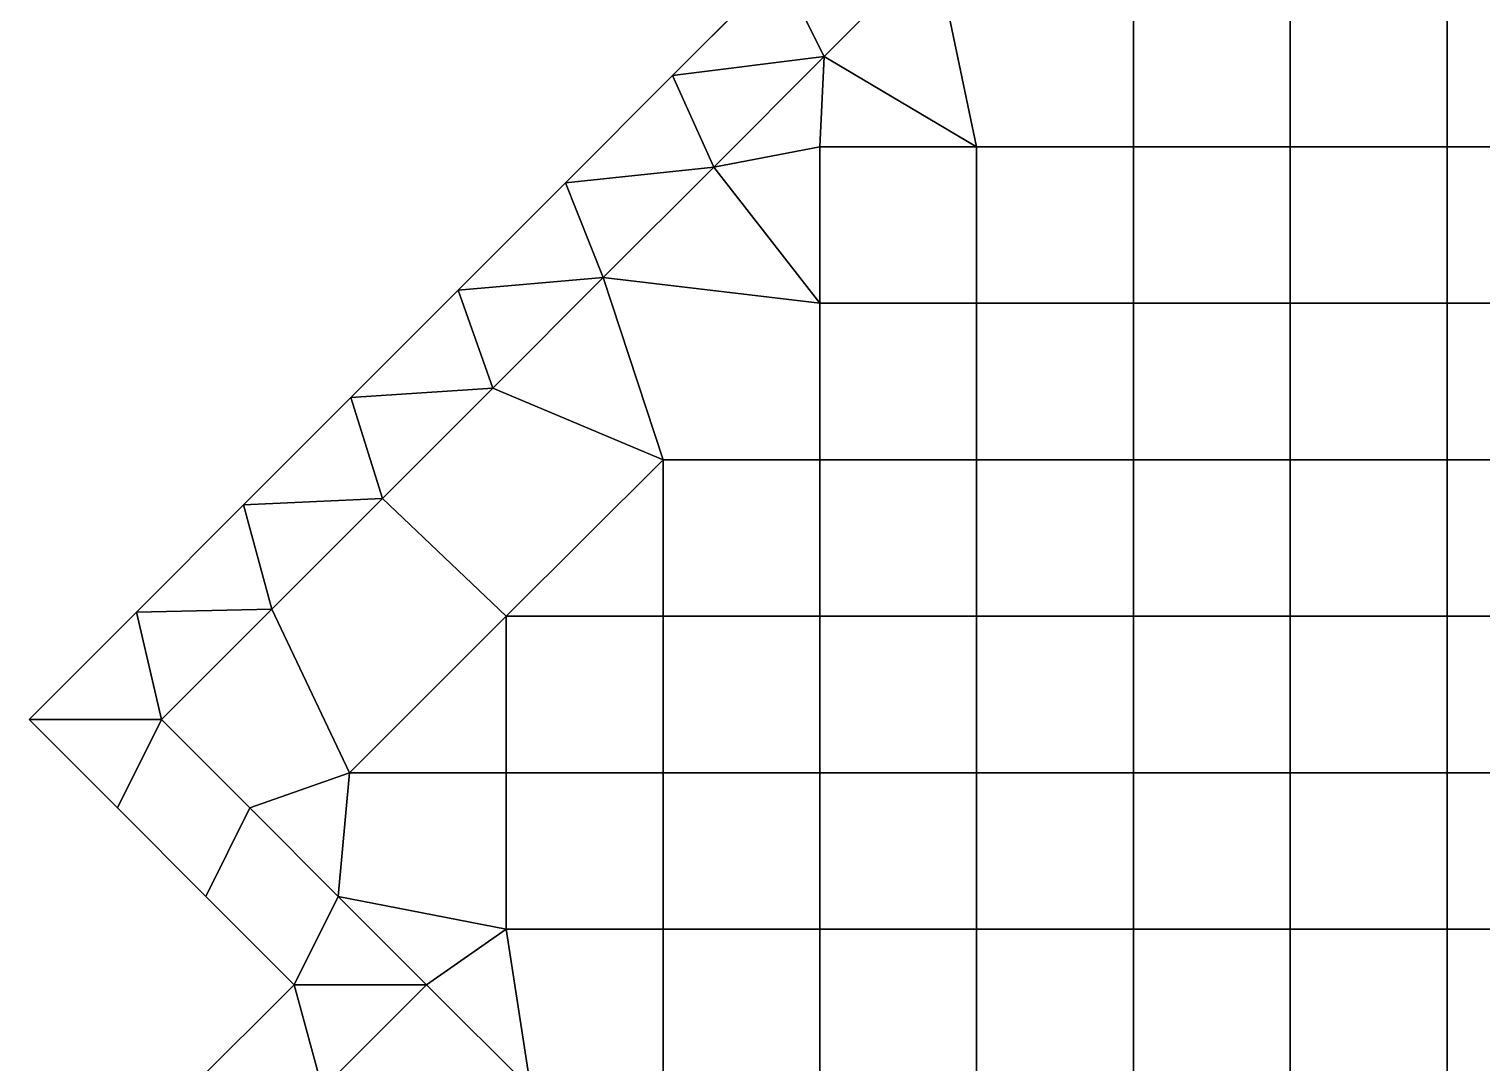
# Model space of a CAD drawing. Extents: x -13 to 39.3, y -26.5 to 20.6.
# Drawn here: x -11.475 to -6.823, y -11.422 to -8.115 of the extents above; entities that cross this region are included whole.
import ezdxf

# ---------------------------------------------------------------- set-up
doc = ezdxf.new("R2010")
doc.units = 0
doc.layers.add('BARS', color=1, linetype='CONTINUOUS')
doc.layers.add('FACES', color=5, linetype='CONTINUOUS')

msp = doc.modelspace()

# ---------------------------------------------------------------- linework, layer by layer
at = {"layer": 'BARS'}
for p, q in [((-8.92939, -8.20244), (-8.57584, -7.84889)), ((-8.92939, -8.20244, 3.3), (-8.57584, -7.84889, 3.3)), ((-9.41427, -8.26305), (-9.07082, -7.9196)), ((-9.41427, -8.26305, 3.3), (-9.07082, -7.9196, 3.3)), ((-9.28295, -8.55599), (-8.92939, -8.20244)), ((-9.28295, -8.55599, 3.3), (-8.92939, -8.20244, 3.3)), ((-9.75772, -8.6065), (-9.41427, -8.26305)), ((-9.75772, -8.6065, 3.3), (-9.41427, -8.26305, 3.3)), ((-9.6365, -8.90954), (-9.28295, -8.55599)), ((-9.6365, -8.90954, 3.3), (-9.28295, -8.55599, 3.3)), ((-10.1012, -8.94995), (-9.75772, -8.6065)), ((-10.1012, -8.94995, 3.3), (-9.75772, -8.6065, 3.3)), ((-9.99005, -9.2631), (-9.6365, -8.90954)), ((-9.99005, -9.2631, 3.3), (-9.6365, -8.90954, 3.3)), ((-10.4446, -9.2934), (-10.1012, -8.94995)), ((-10.4446, -9.2934, 3.3), (-10.1012, -8.94995, 3.3)), ((-10.7881, -9.63686), (-10.4446, -9.2934)), ((-10.7881, -9.63686, 3.3), (-10.4446, -9.2934, 3.3)), ((-10.3436, -9.61665), (-9.99005, -9.2631)), ((-10.3436, -9.61665, 3.3), (-9.99005, -9.2631, 3.3)), ((-10.6972, -9.97021), (-10.3436, -9.61665)), ((-10.6972, -9.97021, 3.3), (-10.3436, -9.61665, 3.3)), ((-11.1315, -9.98031), (-10.7881, -9.63686)), ((-11.1315, -9.98031, 3.3), (-10.7881, -9.63686, 3.3)), ((-11.475, -10.3238), (-11.1315, -9.98031)), ((-11.475, -10.3238, 3.3), (-11.1315, -9.98031, 3.3)), ((-11.0507, -10.3238), (-10.6972, -9.97021)), ((-11.0507, -10.3238, 3.3), (-10.6972, -9.97021, 3.3)), ((-11.1921, -10.6066), (-11.475, -10.3238)), ((-11.1921, -10.6066, 3.3), (-11.475, -10.3238, 3.3)), ((-10.7679, -10.6066), (-11.0507, -10.3238)), ((-10.7679, -10.6066, 3.3), (-11.0507, -10.3238, 3.3)), ((-10.9093, -10.8894), (-11.1921, -10.6066)), ((-10.9093, -10.8894, 3.3), (-11.1921, -10.6066, 3.3)), ((-10.485, -10.8894), (-10.7679, -10.6066)), ((-10.485, -10.8894, 3.3), (-10.7679, -10.6066, 3.3)), ((-10.6264, -11.1723), (-10.9093, -10.8894)), ((-10.6264, -11.1723, 3.3), (-10.9093, -10.8894, 3.3)), ((-10.2022, -11.1723), (-10.485, -10.8894)), ((-10.2022, -11.1723, 3.3), (-10.485, -10.8894, 3.3)), ((-10.9598, -11.5056), (-10.6264, -11.1723)), ((-10.9598, -11.5056, 3.3), (-10.6264, -11.1723, 3.3)), ((-10.5355, -11.5056), (-10.2022, -11.1723)), ((-10.5355, -11.5056, 3.3), (-10.2022, -11.1723, 3.3)), ((-10.2022, -11.1723), (-10.2022, -11.1723, 0.66)), ((-10.2022, -11.1723, 0.66), (-10.2022, -11.1723, 1.32)), ((-10.2022, -11.1723, 1.32), (-10.2022, -11.1723, 1.98)), ((-10.2022, -11.1723, 1.98), (-10.2022, -11.1723, 2.64)), ((-10.2022, -11.1723, 2.64), (-10.2022, -11.1723, 3.3))]:
    msp.add_line(p, q, dxfattribs=at)
at = {"layer": 'FACES'}
for points in [[(-8.57584, -7.84889), (-8.72736, -7.57614), (-9.07082, -7.9196), (-8.92939, -8.20244)], [(-8.57584, -7.84889, 3.3), (-8.72736, -7.57614, 3.3), (-9.07082, -7.9196, 3.3), (-8.92939, -8.20244, 3.3)], [(-8.44088, -8.49103), (-8.57584, -7.84889), (-8.92939, -8.20244)], [(-8.92939, -8.20244), (-8.92939, -8.20244, 0.66), (-8.57584, -7.84889, 0.66), (-8.57584, -7.84889)], [(-8.57584, -7.84889, 0.66), (-8.92939, -8.20244, 0.66), (-8.92939, -8.20244, 1.32), (-8.57584, -7.84889, 1.32)], [(-8.57584, -7.84889, 1.32), (-8.92939, -8.20244, 1.32), (-8.92939, -8.20244, 1.98), (-8.57584, -7.84889, 1.98)], [(-8.57584, -7.84889, 1.98), (-8.92939, -8.20244, 1.98), (-8.92939, -8.20244, 2.64), (-8.57584, -7.84889, 2.64)], [(-8.57584, -7.84889, 2.64), (-8.92939, -8.20244, 2.64), (-8.92939, -8.20244, 3.3), (-8.57584, -7.84889, 3.3)], [(-8.44088, -8.49103, 3.3), (-8.57584, -7.84889, 3.3), (-8.92939, -8.20244, 3.3)], [(-7.93877, -8.49103), (-7.93877, -7.99033), (-8.57584, -7.84889), (-8.44088, -8.49103)], [(-7.93877, -8.49103, 3.3), (-7.93877, -7.99033, 3.3), (-8.57584, -7.84889, 3.3), (-8.44088, -8.49103, 3.3)], [(-8.92939, -8.20244), (-9.07082, -7.9196), (-9.41427, -8.26305)], [(-8.92939, -8.20244, 3.3), (-9.07082, -7.9196, 3.3), (-9.41427, -8.26305, 3.3)], [(-7.43665, -7.99033), (-7.93877, -7.99033), (-7.93877, -8.49103), (-7.43665, -8.49103)], [(-7.43665, -7.99033, 3.3), (-7.93877, -7.99033, 3.3), (-7.93877, -8.49103, 3.3), (-7.43665, -8.49103, 3.3)], [(-6.93454, -7.99033), (-7.43665, -7.99033), (-7.43665, -8.49103), (-6.93454, -8.49103)], [(-6.93454, -7.99033, 3.3), (-7.43665, -7.99033, 3.3), (-7.43665, -8.49103, 3.3), (-6.93454, -8.49103, 3.3)], [(-6.43243, -7.99033), (-6.93454, -7.99033), (-6.93454, -8.49103), (-6.43243, -8.49103)], [(-6.43243, -7.99033, 3.3), (-6.93454, -7.99033, 3.3), (-6.93454, -8.49103, 3.3), (-6.43243, -8.49103, 3.3)], [(-8.92939, -8.20244), (-9.41427, -8.26305), (-9.28295, -8.55599)], [(-8.92939, -8.20244, 3.3), (-9.41427, -8.26305, 3.3), (-9.28295, -8.55599, 3.3)], [(-8.94299, -8.49103), (-8.92939, -8.20244), (-9.28295, -8.55599)], [(-9.28295, -8.55599), (-9.28295, -8.55599, 0.66), (-8.92939, -8.20244, 0.66), (-8.92939, -8.20244)], [(-8.92939, -8.20244, 0.66), (-9.28295, -8.55599, 0.66), (-9.28295, -8.55599, 1.32), (-8.92939, -8.20244, 1.32)], [(-8.92939, -8.20244, 1.32), (-9.28295, -8.55599, 1.32), (-9.28295, -8.55599, 1.98), (-8.92939, -8.20244, 1.98)], [(-8.92939, -8.20244, 1.98), (-9.28295, -8.55599, 1.98), (-9.28295, -8.55599, 2.64), (-8.92939, -8.20244, 2.64)], [(-8.92939, -8.20244, 2.64), (-9.28295, -8.55599, 2.64), (-9.28295, -8.55599, 3.3), (-8.92939, -8.20244, 3.3)], [(-8.94299, -8.49103, 3.3), (-8.92939, -8.20244, 3.3), (-9.28295, -8.55599, 3.3)], [(-8.44088, -8.49103), (-8.92939, -8.20244), (-8.94299, -8.49103)], [(-8.44088, -8.49103, 3.3), (-8.92939, -8.20244, 3.3), (-8.94299, -8.49103, 3.3)], [(-9.28295, -8.55599), (-9.41427, -8.26305), (-9.75772, -8.6065)], [(-9.28295, -8.55599, 3.3), (-9.41427, -8.26305, 3.3), (-9.75772, -8.6065, 3.3)], [(-8.94299, -8.49103), (-9.28295, -8.55599), (-8.94299, -8.99174)], [(-8.94299, -8.49103, 3.3), (-9.28295, -8.55599, 3.3), (-8.94299, -8.99174, 3.3)], [(-8.44088, -8.49103), (-8.94299, -8.49103), (-8.94299, -8.99174), (-8.44088, -8.99174)], [(-8.44088, -8.49103, 3.3), (-8.94299, -8.49103, 3.3), (-8.94299, -8.99174, 3.3), (-8.44088, -8.99174, 3.3)], [(-7.93877, -8.49103), (-8.44088, -8.49103), (-8.44088, -8.99174), (-7.93877, -8.99174)], [(-7.93877, -8.49103, 3.3), (-8.44088, -8.49103, 3.3), (-8.44088, -8.99174, 3.3), (-7.93877, -8.99174, 3.3)], [(-7.43665, -8.49103), (-7.93877, -8.49103), (-7.93877, -8.99174), (-7.43665, -8.99174)], [(-7.43665, -8.49103, 3.3), (-7.93877, -8.49103, 3.3), (-7.93877, -8.99174, 3.3), (-7.43665, -8.99174, 3.3)], [(-6.93454, -8.49103), (-7.43665, -8.49103), (-7.43665, -8.99174), (-6.93454, -8.99174)], [(-6.93454, -8.49103, 3.3), (-7.43665, -8.49103, 3.3), (-7.43665, -8.99174, 3.3), (-6.93454, -8.99174, 3.3)], [(-6.43243, -8.49103), (-6.93454, -8.49103), (-6.93454, -8.99174), (-6.43243, -8.99174)], [(-6.43243, -8.49103, 3.3), (-6.93454, -8.49103, 3.3), (-6.93454, -8.99174, 3.3), (-6.43243, -8.99174, 3.3)], [(-9.28295, -8.55599), (-9.75772, -8.6065), (-9.6365, -8.90954)], [(-9.28295, -8.55599, 3.3), (-9.75772, -8.6065, 3.3), (-9.6365, -8.90954, 3.3)], [(-8.94299, -8.99174), (-9.28295, -8.55599), (-9.6365, -8.90954)], [(-9.6365, -8.90954), (-9.6365, -8.90954, 0.66), (-9.28295, -8.55599, 0.66), (-9.28295, -8.55599)], [(-9.28295, -8.55599, 0.66), (-9.6365, -8.90954, 0.66), (-9.6365, -8.90954, 1.32), (-9.28295, -8.55599, 1.32)], [(-9.28295, -8.55599, 1.32), (-9.6365, -8.90954, 1.32), (-9.6365, -8.90954, 1.98), (-9.28295, -8.55599, 1.98)], [(-9.28295, -8.55599, 1.98), (-9.6365, -8.90954, 1.98), (-9.6365, -8.90954, 2.64), (-9.28295, -8.55599, 2.64)], [(-9.28295, -8.55599, 2.64), (-9.6365, -8.90954, 2.64), (-9.6365, -8.90954, 3.3), (-9.28295, -8.55599, 3.3)], [(-8.94299, -8.99174, 3.3), (-9.28295, -8.55599, 3.3), (-9.6365, -8.90954, 3.3)], [(-9.6365, -8.90954), (-9.75772, -8.6065), (-10.1012, -8.94995)], [(-9.6365, -8.90954, 3.3), (-9.75772, -8.6065, 3.3), (-10.1012, -8.94995, 3.3)], [(-9.6365, -8.90954), (-10.1012, -8.94995), (-9.99005, -9.2631)], [(-9.6365, -8.90954, 3.3), (-10.1012, -8.94995, 3.3), (-9.99005, -9.2631, 3.3)], [(-9.44511, -9.49245), (-9.6365, -8.90954), (-9.99005, -9.2631)], [(-9.99005, -9.2631), (-9.99005, -9.2631, 0.66), (-9.6365, -8.90954, 0.66), (-9.6365, -8.90954)], [(-9.6365, -8.90954, 0.66), (-9.99005, -9.2631, 0.66), (-9.99005, -9.2631, 1.32), (-9.6365, -8.90954, 1.32)], [(-9.6365, -8.90954, 1.32), (-9.99005, -9.2631, 1.32), (-9.99005, -9.2631, 1.98), (-9.6365, -8.90954, 1.98)], [(-9.6365, -8.90954, 1.98), (-9.99005, -9.2631, 1.98), (-9.99005, -9.2631, 2.64), (-9.6365, -8.90954, 2.64)], [(-9.6365, -8.90954, 2.64), (-9.99005, -9.2631, 2.64), (-9.99005, -9.2631, 3.3), (-9.6365, -8.90954, 3.3)], [(-9.44511, -9.49245, 3.3), (-9.6365, -8.90954, 3.3), (-9.99005, -9.2631, 3.3)], [(-8.94299, -8.99174), (-9.6365, -8.90954), (-9.44511, -9.49245), (-8.94299, -9.49245)], [(-8.94299, -8.99174, 3.3), (-9.6365, -8.90954, 3.3), (-9.44511, -9.49245, 3.3), (-8.94299, -9.49245, 3.3)], [(-9.99005, -9.2631), (-10.1012, -8.94995), (-10.4446, -9.2934)], [(-9.99005, -9.2631, 3.3), (-10.1012, -8.94995, 3.3), (-10.4446, -9.2934, 3.3)], [(-8.44088, -8.99174), (-8.94299, -8.99174), (-8.94299, -9.49245), (-8.44088, -9.49245)], [(-8.44088, -8.99174, 3.3), (-8.94299, -8.99174, 3.3), (-8.94299, -9.49245, 3.3), (-8.44088, -9.49245, 3.3)], [(-7.93877, -8.99174), (-8.44088, -8.99174), (-8.44088, -9.49245), (-7.93877, -9.49245)], [(-7.93877, -8.99174, 3.3), (-8.44088, -8.99174, 3.3), (-8.44088, -9.49245, 3.3), (-7.93877, -9.49245, 3.3)], [(-7.43665, -8.99174), (-7.93877, -8.99174), (-7.93877, -9.49245), (-7.43665, -9.49245)], [(-7.43665, -8.99174, 3.3), (-7.93877, -8.99174, 3.3), (-7.93877, -9.49245, 3.3), (-7.43665, -9.49245, 3.3)], [(-6.93454, -8.99174), (-7.43665, -8.99174), (-7.43665, -9.49245), (-6.93454, -9.49245)], [(-6.93454, -8.99174, 3.3), (-7.43665, -8.99174, 3.3), (-7.43665, -9.49245, 3.3), (-6.93454, -9.49245, 3.3)], [(-6.43243, -8.99174), (-6.93454, -8.99174), (-6.93454, -9.49245), (-6.43243, -9.49245)], [(-6.43243, -8.99174, 3.3), (-6.93454, -8.99174, 3.3), (-6.93454, -9.49245, 3.3), (-6.43243, -9.49245, 3.3)], [(-10.3436, -9.61665), (-10.4446, -9.2934), (-10.7881, -9.63686)], [(-10.3436, -9.61665, 3.3), (-10.4446, -9.2934, 3.3), (-10.7881, -9.63686, 3.3)], [(-9.99005, -9.2631), (-10.4446, -9.2934), (-10.3436, -9.61665)], [(-9.99005, -9.2631, 3.3), (-10.4446, -9.2934, 3.3), (-10.3436, -9.61665, 3.3)], [(-9.44511, -9.49245), (-9.99005, -9.2631), (-10.3436, -9.61665), (-9.94722, -9.99316)], [(-10.3436, -9.61665), (-10.3436, -9.61665, 0.66), (-9.99005, -9.2631, 0.66), (-9.99005, -9.2631)], [(-9.99005, -9.2631, 0.66), (-10.3436, -9.61665, 0.66), (-10.3436, -9.61665, 1.32), (-9.99005, -9.2631, 1.32)], [(-9.99005, -9.2631, 1.32), (-10.3436, -9.61665, 1.32), (-10.3436, -9.61665, 1.98), (-9.99005, -9.2631, 1.98)], [(-9.99005, -9.2631, 1.98), (-10.3436, -9.61665, 1.98), (-10.3436, -9.61665, 2.64), (-9.99005, -9.2631, 2.64)], [(-9.99005, -9.2631, 2.64), (-10.3436, -9.61665, 2.64), (-10.3436, -9.61665, 3.3), (-9.99005, -9.2631, 3.3)], [(-9.44511, -9.49245, 3.3), (-9.99005, -9.2631, 3.3), (-10.3436, -9.61665, 3.3), (-9.94722, -9.99316, 3.3)], [(-9.44511, -9.49245), (-9.94722, -9.99316), (-9.44511, -9.99316)], [(-9.44511, -9.49245, 3.3), (-9.94722, -9.99316, 3.3), (-9.44511, -9.99316, 3.3)], [(-8.94299, -9.49245), (-9.44511, -9.49245), (-9.44511, -9.99316), (-8.94299, -9.99316)], [(-8.94299, -9.49245, 3.3), (-9.44511, -9.49245, 3.3), (-9.44511, -9.99316, 3.3), (-8.94299, -9.99316, 3.3)], [(-8.44088, -9.49245), (-8.94299, -9.49245), (-8.94299, -9.99316), (-8.44088, -9.99316)], [(-8.44088, -9.49245, 3.3), (-8.94299, -9.49245, 3.3), (-8.94299, -9.99316, 3.3), (-8.44088, -9.99316, 3.3)], [(-7.93877, -9.49245), (-8.44088, -9.49245), (-8.44088, -9.99316), (-7.93877, -9.99316)], [(-7.93877, -9.49245, 3.3), (-8.44088, -9.49245, 3.3), (-8.44088, -9.99316, 3.3), (-7.93877, -9.99316, 3.3)], [(-7.43665, -9.49245), (-7.93877, -9.49245), (-7.93877, -9.99316), (-7.43665, -9.99316)], [(-7.43665, -9.49245, 3.3), (-7.93877, -9.49245, 3.3), (-7.93877, -9.99316, 3.3), (-7.43665, -9.99316, 3.3)], [(-6.93454, -9.49245), (-7.43665, -9.49245), (-7.43665, -9.99316), (-6.93454, -9.99316)], [(-6.93454, -9.49245, 3.3), (-7.43665, -9.49245, 3.3), (-7.43665, -9.99316, 3.3), (-6.93454, -9.99316, 3.3)], [(-6.43243, -9.49245), (-6.93454, -9.49245), (-6.93454, -9.99316), (-6.43243, -9.99316)], [(-6.43243, -9.49245, 3.3), (-6.93454, -9.49245, 3.3), (-6.93454, -9.99316, 3.3), (-6.43243, -9.99316, 3.3)], [(-10.6972, -9.97021), (-10.3436, -9.61665), (-10.7881, -9.63686)], [(-10.6972, -9.97021, 3.3), (-10.3436, -9.61665, 3.3), (-10.7881, -9.63686, 3.3)], [(-9.94722, -9.99316), (-10.3436, -9.61665), (-10.6972, -9.97021), (-10.4493, -10.4939)], [(-10.6972, -9.97021), (-10.6972, -9.97021, 0.66), (-10.3436, -9.61665, 0.66), (-10.3436, -9.61665)], [(-10.3436, -9.61665, 0.66), (-10.6972, -9.97021, 0.66), (-10.6972, -9.97021, 1.32), (-10.3436, -9.61665, 1.32)], [(-10.3436, -9.61665, 1.32), (-10.6972, -9.97021, 1.32), (-10.6972, -9.97021, 1.98), (-10.3436, -9.61665, 1.98)], [(-10.3436, -9.61665, 1.98), (-10.6972, -9.97021, 1.98), (-10.6972, -9.97021, 2.64), (-10.3436, -9.61665, 2.64)], [(-10.3436, -9.61665, 2.64), (-10.6972, -9.97021, 2.64), (-10.6972, -9.97021, 3.3), (-10.3436, -9.61665, 3.3)], [(-9.94722, -9.99316, 3.3), (-10.3436, -9.61665, 3.3), (-10.6972, -9.97021, 3.3), (-10.4493, -10.4939, 3.3)], [(-10.6972, -9.97021), (-10.7881, -9.63686), (-11.1315, -9.98031)], [(-10.6972, -9.97021, 3.3), (-10.7881, -9.63686, 3.3), (-11.1315, -9.98031, 3.3)], [(-11.0507, -10.3238), (-11.1315, -9.98031), (-11.475, -10.3238)], [(-11.0507, -10.3238, 3.3), (-11.1315, -9.98031, 3.3), (-11.475, -10.3238, 3.3)], [(-10.6972, -9.97021), (-11.1315, -9.98031), (-11.0507, -10.3238)], [(-10.6972, -9.97021, 3.3), (-11.1315, -9.98031, 3.3), (-11.0507, -10.3238, 3.3)], [(-10.4493, -10.4939), (-10.6972, -9.97021), (-11.0507, -10.3238), (-10.7679, -10.6066)], [(-11.0507, -10.3238), (-11.0507, -10.3238, 0.66), (-10.6972, -9.97021, 0.66), (-10.6972, -9.97021)], [(-10.6972, -9.97021, 0.66), (-11.0507, -10.3238, 0.66), (-11.0507, -10.3238, 1.32), (-10.6972, -9.97021, 1.32)], [(-10.6972, -9.97021, 1.32), (-11.0507, -10.3238, 1.32), (-11.0507, -10.3238, 1.98), (-10.6972, -9.97021, 1.98)], [(-10.6972, -9.97021, 1.98), (-11.0507, -10.3238, 1.98), (-11.0507, -10.3238, 2.64), (-10.6972, -9.97021, 2.64)], [(-10.6972, -9.97021, 2.64), (-11.0507, -10.3238, 2.64), (-11.0507, -10.3238, 3.3), (-10.6972, -9.97021, 3.3)], [(-10.4493, -10.4939, 3.3), (-10.6972, -9.97021, 3.3), (-11.0507, -10.3238, 3.3), (-10.7679, -10.6066, 3.3)], [(-9.94722, -9.99316), (-10.4493, -10.4939), (-9.94722, -10.4939)], [(-9.94722, -9.99316, 3.3), (-10.4493, -10.4939, 3.3), (-9.94722, -10.4939, 3.3)], [(-9.44511, -9.99316), (-9.94722, -9.99316), (-9.94722, -10.4939), (-9.44511, -10.4939)], [(-9.44511, -9.99316, 3.3), (-9.94722, -9.99316, 3.3), (-9.94722, -10.4939, 3.3), (-9.44511, -10.4939, 3.3)], [(-8.94299, -9.99316), (-9.44511, -9.99316), (-9.44511, -10.4939), (-8.94299, -10.4939)], [(-8.94299, -9.99316, 3.3), (-9.44511, -9.99316, 3.3), (-9.44511, -10.4939, 3.3), (-8.94299, -10.4939, 3.3)], [(-8.44088, -9.99316), (-8.94299, -9.99316), (-8.94299, -10.4939), (-8.44088, -10.4939)], [(-8.44088, -9.99316, 3.3), (-8.94299, -9.99316, 3.3), (-8.94299, -10.4939, 3.3), (-8.44088, -10.4939, 3.3)], [(-7.93877, -9.99316), (-8.44088, -9.99316), (-8.44088, -10.4939), (-7.93877, -10.4939)], [(-7.93877, -9.99316, 3.3), (-8.44088, -9.99316, 3.3), (-8.44088, -10.4939, 3.3), (-7.93877, -10.4939, 3.3)], [(-7.43665, -9.99316), (-7.93877, -9.99316), (-7.93877, -10.4939), (-7.43665, -10.4939)], [(-7.43665, -9.99316, 3.3), (-7.93877, -9.99316, 3.3), (-7.93877, -10.4939, 3.3), (-7.43665, -10.4939, 3.3)], [(-6.93454, -9.99316), (-7.43665, -9.99316), (-7.43665, -10.4939), (-6.93454, -10.4939)], [(-6.93454, -9.99316, 3.3), (-7.43665, -9.99316, 3.3), (-7.43665, -10.4939, 3.3), (-6.93454, -10.4939, 3.3)], [(-6.43243, -9.99316), (-6.93454, -9.99316), (-6.93454, -10.4939), (-6.43243, -10.4939)], [(-6.43243, -9.99316, 3.3), (-6.93454, -9.99316, 3.3), (-6.93454, -10.4939, 3.3), (-6.43243, -10.4939, 3.3)], [(-11.0507, -10.3238), (-11.475, -10.3238), (-11.1921, -10.6066)], [(-11.0507, -10.3238, 3.3), (-11.475, -10.3238, 3.3), (-11.1921, -10.6066, 3.3)], [(-10.7679, -10.6066), (-11.0507, -10.3238), (-11.1921, -10.6066), (-10.9093, -10.8894)], [(-10.7679, -10.6066, 3.3), (-11.0507, -10.3238, 3.3), (-11.1921, -10.6066, 3.3), (-10.9093, -10.8894, 3.3)], [(-10.7679, -10.6066, 0.66), (-10.7679, -10.6066), (-11.0507, -10.3238), (-11.0507, -10.3238, 0.66)], [(-10.7679, -10.6066, 0.66), (-11.0507, -10.3238, 0.66), (-11.0507, -10.3238, 1.32), (-10.7679, -10.6066, 1.32)], [(-10.7679, -10.6066, 1.32), (-11.0507, -10.3238, 1.32), (-11.0507, -10.3238, 1.98), (-10.7679, -10.6066, 1.98)], [(-10.7679, -10.6066, 1.98), (-11.0507, -10.3238, 1.98), (-11.0507, -10.3238, 2.64), (-10.7679, -10.6066, 2.64)], [(-10.7679, -10.6066, 2.64), (-11.0507, -10.3238, 2.64), (-11.0507, -10.3238, 3.3), (-10.7679, -10.6066, 3.3)], [(-10.4493, -10.4939), (-10.7679, -10.6066), (-10.485, -10.8894)], [(-10.4493, -10.4939, 3.3), (-10.7679, -10.6066, 3.3), (-10.485, -10.8894, 3.3)], [(-9.94722, -10.4939), (-10.4493, -10.4939), (-10.485, -10.8894), (-9.94722, -10.9946)], [(-9.94722, -10.4939, 3.3), (-10.4493, -10.4939, 3.3), (-10.485, -10.8894, 3.3), (-9.94722, -10.9946, 3.3)], [(-9.44511, -10.4939), (-9.94722, -10.4939), (-9.94722, -10.9946), (-9.44511, -10.9946)], [(-9.44511, -10.4939, 3.3), (-9.94722, -10.4939, 3.3), (-9.94722, -10.9946, 3.3), (-9.44511, -10.9946, 3.3)], [(-8.94299, -10.4939), (-9.44511, -10.4939), (-9.44511, -10.9946), (-8.94299, -10.9946)], [(-8.94299, -10.4939, 3.3), (-9.44511, -10.4939, 3.3), (-9.44511, -10.9946, 3.3), (-8.94299, -10.9946, 3.3)], [(-8.44088, -10.4939), (-8.94299, -10.4939), (-8.94299, -10.9946), (-8.44088, -10.9946)], [(-8.44088, -10.4939, 3.3), (-8.94299, -10.4939, 3.3), (-8.94299, -10.9946, 3.3), (-8.44088, -10.9946, 3.3)], [(-7.93877, -10.4939), (-8.44088, -10.4939), (-8.44088, -10.9946), (-7.93877, -10.9946)], [(-7.93877, -10.4939, 3.3), (-8.44088, -10.4939, 3.3), (-8.44088, -10.9946, 3.3), (-7.93877, -10.9946, 3.3)], [(-7.43665, -10.4939), (-7.93877, -10.4939), (-7.93877, -10.9946), (-7.43665, -10.9946)], [(-7.43665, -10.4939, 3.3), (-7.93877, -10.4939, 3.3), (-7.93877, -10.9946, 3.3), (-7.43665, -10.9946, 3.3)], [(-6.93454, -10.4939), (-7.43665, -10.4939), (-7.43665, -10.9946), (-6.93454, -10.9946)], [(-6.93454, -10.4939, 3.3), (-7.43665, -10.4939, 3.3), (-7.43665, -10.9946, 3.3), (-6.93454, -10.9946, 3.3)], [(-6.43243, -10.4939), (-6.93454, -10.4939), (-6.93454, -10.9946), (-6.43243, -10.9946)], [(-6.43243, -10.4939, 3.3), (-6.93454, -10.4939, 3.3), (-6.93454, -10.9946, 3.3), (-6.43243, -10.9946, 3.3)], [(-10.485, -10.8894), (-10.7679, -10.6066), (-10.9093, -10.8894), (-10.6264, -11.1723)], [(-10.485, -10.8894, 3.3), (-10.7679, -10.6066, 3.3), (-10.9093, -10.8894, 3.3), (-10.6264, -11.1723, 3.3)], [(-10.485, -10.8894, 0.66), (-10.485, -10.8894), (-10.7679, -10.6066), (-10.7679, -10.6066, 0.66)], [(-10.485, -10.8894, 1.32), (-10.485, -10.8894, 0.66), (-10.7679, -10.6066, 0.66), (-10.7679, -10.6066, 1.32)], [(-10.485, -10.8894, 1.98), (-10.485, -10.8894, 1.32), (-10.7679, -10.6066, 1.32), (-10.7679, -10.6066, 1.98)], [(-10.485, -10.8894, 2.64), (-10.485, -10.8894, 1.98), (-10.7679, -10.6066, 1.98), (-10.7679, -10.6066, 2.64)], [(-10.485, -10.8894, 2.64), (-10.7679, -10.6066, 2.64), (-10.7679, -10.6066, 3.3), (-10.485, -10.8894, 3.3)], [(-10.485, -10.8894), (-10.6264, -11.1723), (-10.2022, -11.1723)], [(-10.485, -10.8894, 3.3), (-10.6264, -11.1723, 3.3), (-10.2022, -11.1723, 3.3)], [(-9.94722, -10.9946), (-10.485, -10.8894), (-10.2022, -11.1723)], [(-10.2022, -11.1723, 0.66), (-10.2022, -11.1723), (-10.485, -10.8894), (-10.485, -10.8894, 0.66)], [(-10.2022, -11.1723, 1.32), (-10.2022, -11.1723, 0.66), (-10.485, -10.8894, 0.66), (-10.485, -10.8894, 1.32)], [(-10.2022, -11.1723, 1.98), (-10.2022, -11.1723, 1.32), (-10.485, -10.8894, 1.32), (-10.485, -10.8894, 1.98)], [(-10.2022, -11.1723, 2.64), (-10.2022, -11.1723, 1.98), (-10.485, -10.8894, 1.98), (-10.485, -10.8894, 2.64)], [(-10.2022, -11.1723, 2.64), (-10.485, -10.8894, 2.64), (-10.485, -10.8894, 3.3), (-10.2022, -11.1723, 3.3)], [(-9.94722, -10.9946, 3.3), (-10.485, -10.8894, 3.3), (-10.2022, -11.1723, 3.3)], [(-9.86884, -11.5056), (-9.94722, -10.9946), (-10.2022, -11.1723)], [(-9.86884, -11.5056, 3.3), (-9.94722, -10.9946, 3.3), (-10.2022, -11.1723, 3.3)], [(-9.44511, -10.9946), (-9.94722, -10.9946), (-9.86884, -11.5056), (-9.44511, -11.4953)], [(-9.44511, -10.9946, 3.3), (-9.94722, -10.9946, 3.3), (-9.86884, -11.5056, 3.3), (-9.44511, -11.4953, 3.3)], [(-8.94299, -10.9946), (-9.44511, -10.9946), (-9.44511, -11.4953), (-8.94299, -11.4953)], [(-8.94299, -10.9946, 3.3), (-9.44511, -10.9946, 3.3), (-9.44511, -11.4953, 3.3), (-8.94299, -11.4953, 3.3)], [(-8.44088, -10.9946), (-8.94299, -10.9946), (-8.94299, -11.4953), (-8.44088, -11.4953)], [(-8.44088, -10.9946, 3.3), (-8.94299, -10.9946, 3.3), (-8.94299, -11.4953, 3.3), (-8.44088, -11.4953, 3.3)], [(-7.93877, -10.9946), (-8.44088, -10.9946), (-8.44088, -11.4953), (-7.93877, -11.4953)], [(-7.93877, -10.9946, 3.3), (-8.44088, -10.9946, 3.3), (-8.44088, -11.4953, 3.3), (-7.93877, -11.4953, 3.3)], [(-7.43665, -10.9946), (-7.93877, -10.9946), (-7.93877, -11.4953), (-7.43665, -11.4953)], [(-7.43665, -10.9946, 3.3), (-7.93877, -10.9946, 3.3), (-7.93877, -11.4953, 3.3), (-7.43665, -11.4953, 3.3)], [(-6.93454, -10.9946), (-7.43665, -10.9946), (-7.43665, -11.4953), (-6.93454, -11.4953)], [(-6.93454, -10.9946, 3.3), (-7.43665, -10.9946, 3.3), (-7.43665, -11.4953, 3.3), (-6.93454, -11.4953, 3.3)], [(-6.43243, -10.9946), (-6.93454, -10.9946), (-6.93454, -11.4953), (-6.43243, -11.4953)], [(-6.43243, -10.9946, 3.3), (-6.93454, -10.9946, 3.3), (-6.93454, -11.4953, 3.3), (-6.43243, -11.4953, 3.3)], [(-10.5355, -11.5056), (-10.6264, -11.1723), (-10.9598, -11.5056)], [(-10.5355, -11.5056, 3.3), (-10.6264, -11.1723, 3.3), (-10.9598, -11.5056, 3.3)], [(-10.2022, -11.1723), (-10.6264, -11.1723), (-10.5355, -11.5056)], [(-10.2022, -11.1723, 3.3), (-10.6264, -11.1723, 3.3), (-10.5355, -11.5056, 3.3)], [(-9.86884, -11.5056), (-10.2022, -11.1723), (-10.5355, -11.5056)], [(-10.5355, -11.5056), (-10.5355, -11.5056, 0.66), (-10.2022, -11.1723, 0.66), (-10.2022, -11.1723)], [(-10.2022, -11.1723, 0.66), (-10.5355, -11.5056, 0.66), (-10.5355, -11.5056, 1.32), (-10.2022, -11.1723, 1.32)], [(-10.2022, -11.1723, 1.32), (-10.5355, -11.5056, 1.32), (-10.5355, -11.5056, 1.98), (-10.2022, -11.1723, 1.98)], [(-10.2022, -11.1723, 1.98), (-10.5355, -11.5056, 1.98), (-10.5355, -11.5056, 2.64), (-10.2022, -11.1723, 2.64)], [(-10.2022, -11.1723, 2.64), (-10.5355, -11.5056, 2.64), (-10.5355, -11.5056, 3.3), (-10.2022, -11.1723, 3.3)], [(-9.86884, -11.5056, 3.3), (-10.2022, -11.1723, 3.3), (-10.5355, -11.5056, 3.3)]]:
    msp.add_3dface(points, dxfattribs=at)

doc.saveas('drawing.dxf')
